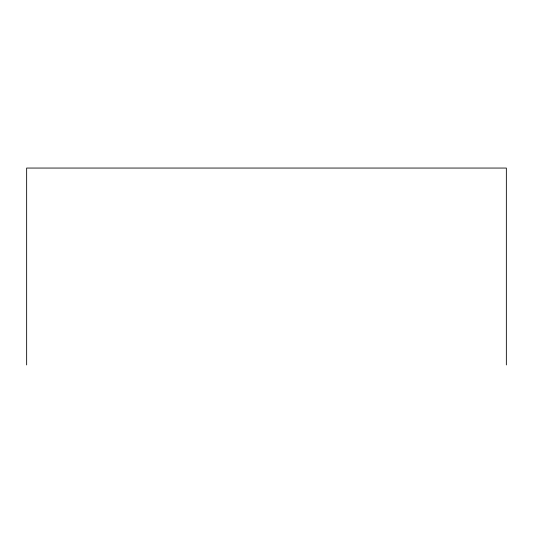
<?xml version="1.0" encoding="UTF-8"?>
<svg xmlns="http://www.w3.org/2000/svg" width="533" height="533" viewBox="0 0 533 533"><rect width="100%" height="100%" fill="white"/><g stroke="black" fill="none" stroke-linecap="round" stroke-linejoin="round"><path stroke-width="0.8" d="M506.35 364.945L506.35 168.055L26.65 168.055L26.65 364.945"/></g></svg>
